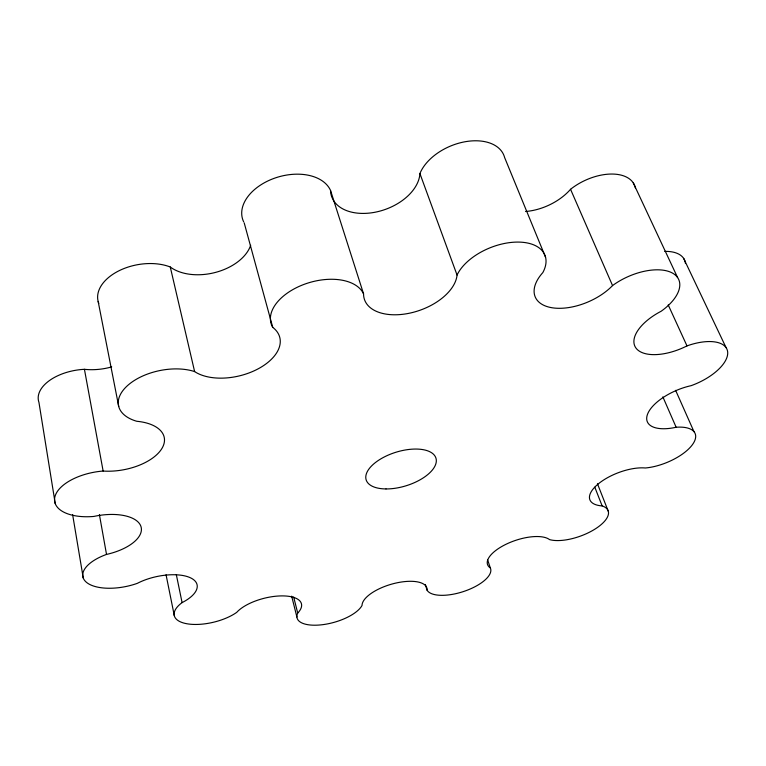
<?xml version="1.0" encoding="UTF-8"?>
<svg xmlns="http://www.w3.org/2000/svg" width="766" height="766" viewBox="0 0 766 766"><rect width="100%" height="100%" fill="white"/><g stroke="black" fill="none" stroke-linecap="round" stroke-linejoin="round"><path stroke-width="1.15" d="M683.655 258.391L726.082 347.649M633.243 182.835L677.604 277.57M668.211 304.916L686.987 345.897A41.287 19.255 -23.7 0 1 727.662 351.958A41.287 19.255 -23.7 0 1 691.104 385.671A39.258 17.561 -22.9 0 0 647.452 414.463A39.258 17.561 -22.9 0 0 676.139 427.256A37.429 16.172 -22 0 1 692.148 445.046A37.429 16.172 -22 0 1 645.374 467.988A35.897 15.1 -21 0 0 597.212 484.811A35.897 15.1 -21 0 0 602.143 505.914A34.729 14.334 -19.9 0 1 595.46 528.799A34.729 14.334 -19.9 0 1 549.538 539.599A33.963 13.845 -18.8 0 0 506.374 544.099A33.963 13.845 -18.8 0 0 490.345 567.97A33.618 13.625 -17.7 0 1 464.972 591.036A33.618 13.625 -17.7 0 1 427.055 590.165A33.685 13.664 -16.5 0 0 395.285 583.194A33.685 13.664 -16.5 0 0 362.04 605.446A34.173 13.97 -15.4 0 1 322.017 624.759A34.173 13.97 -15.4 0 1 297.715 613.078A35.073 14.554 -14.3 0 0 282.884 595.9A35.073 14.554 -14.3 0 0 236.723 612.36A36.366 15.425 -13.3 0 1 186.894 623.754A36.366 15.425 -13.3 0 1 182.088 602.612L176.314 574.605M675.622 390.334L693.977 431.67M662.858 396.865L676.139 427.256M525.514 211.493A44.734 27.069 -24.5 0 0 570.546 189.288L612.551 285.574A45.271 23.344 -24.1 0 1 672.146 272.897A45.271 23.344 -24.1 0 1 661.144 311.255A43.356 21.218 -24.1 0 0 636.019 348.128A43.356 21.218 -24.1 0 0 686.987 345.897M545.555 257.252L504.612 157.518A45.73 28.888 -22.7 0 0 464.455 141.863A45.73 28.888 -22.7 0 0 419.912 173.547A46.247 30.027 -19.7 0 1 381.449 210.679A46.247 30.027 -19.7 0 1 332.75 199.15M597.451 483.729L608.338 511.429M594.809 487.195L602.143 505.914M419.912 173.547L457.053 275.051A48.564 28.342 -19.3 0 1 408.853 313.332A48.564 28.342 -19.3 0 1 363.563 293.857A48.641 28.514 -16.3 0 0 304.361 284.263A48.641 28.514 -16.3 0 0 272.734 327.35A48.229 27.691 -13.6 0 1 259.655 368.006A48.229 27.691 -13.6 0 1 194.621 371.587A47.291 26.092 -11.6 0 0 128.295 384.925A47.291 26.092 -11.6 0 0 136.798 421.281A45.845 24.062 -10.6 0 1 161.262 449.498A45.845 24.062 -10.6 0 1 103.132 471.042A44.016 21.917 -10.4 0 0 54.779 497.335A44.016 21.917 -10.4 0 0 93.845 516.437A41.977 19.878 -10.7 0 1 140.925 526.424A41.977 19.878 -10.7 0 1 106.522 554.421A39.918 18.087 -11.4 0 0 85.869 581.796A39.918 18.087 -11.4 0 0 137.344 583.338A38.013 16.603 -12.3 0 1 189.805 577.507A38.013 16.603 -12.3 0 1 182.088 602.612M487.683 560.023L490.345 567.97M243.674 221.853A46.324 30.2 -16.1 0 1 274.171 178.325A46.324 30.2 -16.1 0 1 330.539 190.456L363.563 293.857M425.312 584.458L427.055 590.165M244.201 222.858L272.734 327.35M293.675 597.02L297.715 613.078M291.664 596.168L296.902 617.032M98.795 303.422A45.127 27.729 -10.6 0 1 118.471 271.03A45.127 27.729 -10.6 0 1 170.272 266.999L194.621 371.587M166.059 574.768L174.332 615.797M98.153 301.44L118.73 406.507M111.702 366.895A43.825 25.661 -9.4 0 1 84.432 369.308L103.132 471.042M99.398 514.589L106.522 554.421M72.617 514.57L83.245 578.014M55.238 503.626L38.942 402.37A42.149 23.459 -9.2 0 1 84.432 369.308M612.551 285.574A46.86 25.45 -23.4 0 1 551.147 307.597A46.86 25.45 -23.4 0 1 542.835 272.581A47.971 27.231 -21.8 0 0 516.025 242.104A47.971 27.231 -21.8 0 0 457.053 275.051M332.272 198.145A46.247 30.027 -19.7 0 1 330.539 190.456M570.546 189.288A43.298 24.924 -25.3 0 1 635.368 187.881M664.744 251.392A39.631 20.73 -24.7 0 1 685.465 263.533M250.674 245.273A45.96 29.357 -12.8 0 1 215.868 272.313A45.96 29.357 -12.8 0 1 170.272 266.999M385.997 488.938A36.538 17.513 -17.3 0 0 436.208 459.255A36.538 17.513 -17.3 0 0 380.961 458.796A36.538 17.513 -17.3 0 0 385.997 488.938"/></g></svg>
